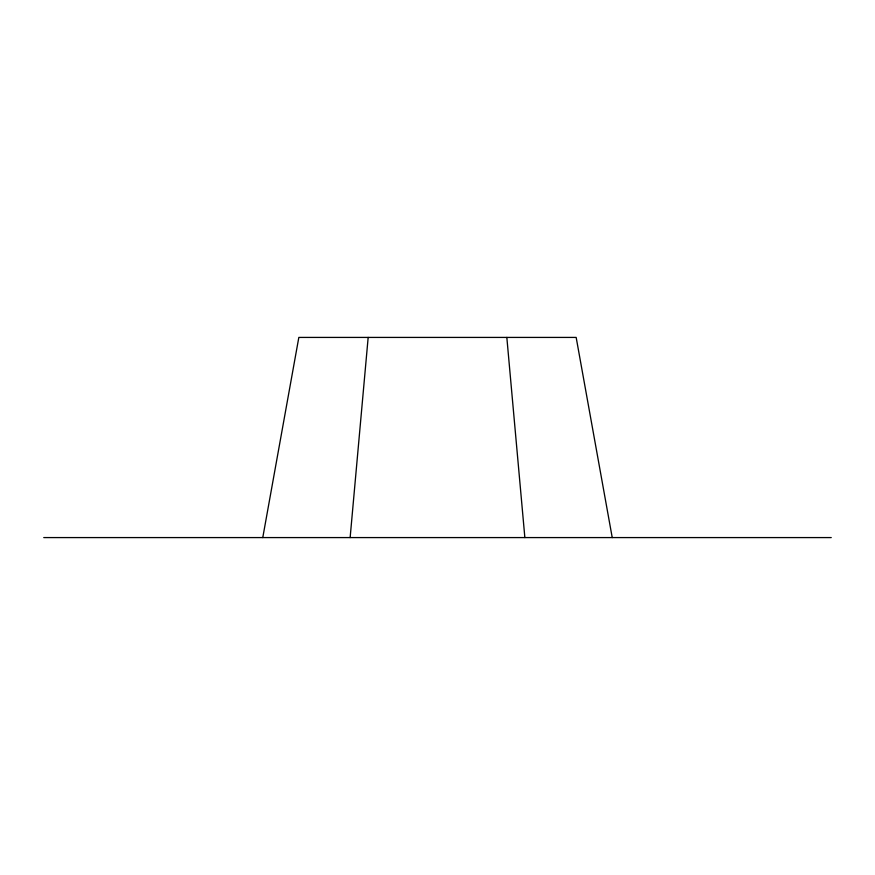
<?xml version="1.0" encoding="UTF-8"?>
<svg xmlns="http://www.w3.org/2000/svg" width="875" height="875" viewBox="0 0 875 875"><rect width="100%" height="100%" fill="white"/><g stroke="black" fill="none" stroke-linecap="round" stroke-linejoin="round"><path stroke-width="1.31" d="M350.142 537.578L368.167 337.422M262.773 537.578L298.834 337.422L576.166 337.422L612.227 537.578M43.75 537.578L831.25 537.578M506.833 337.422L524.858 537.578"/></g></svg>
